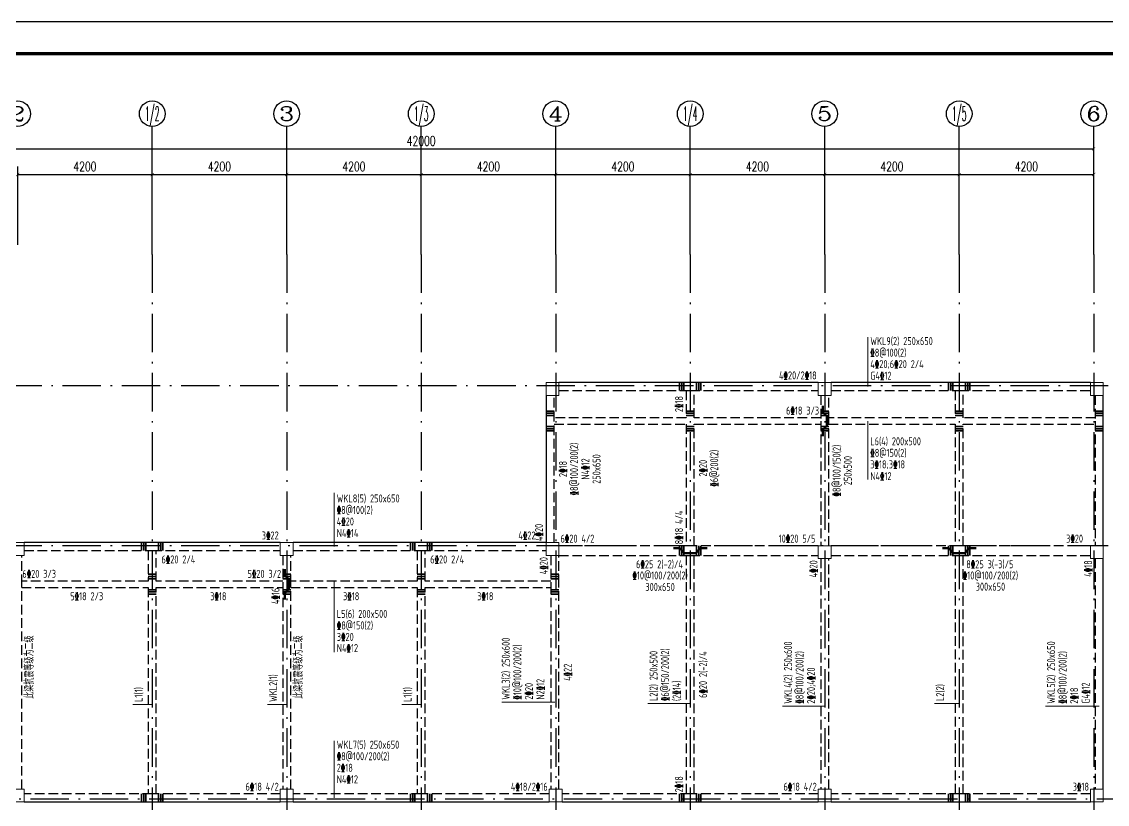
# Model space of a CAD drawing. Extents: x 169490 to 7584583, y -2399407 to 1374371.
# Drawn here: x 2868172 to 2902072, y 778748 to 803197 of the extents above; entities that cross this region are included whole.
import ezdxf
from ezdxf.enums import TextEntityAlignment as Align

# ---------------------------------------------------------------- set-up
doc = ezdxf.new("R2010")
doc.units = 0
doc.header["$LTSCALE"] = 100
doc.linetypes.add('D3轴线点划线', pattern=[18.5, 12, -3, 0.5, -3])
doc.linetypes.add('H3普通虚线', pattern=[4.2, 3, -1.2])
doc.layers.get('0').update_dxf_attribs({"linetype": 'CONTINUOUS'})
doc.layers.get('DEFPOINTS').update_dxf_attribs({"linetype": 'CONTINUOUS'})
for name, color, linetype in [('AXIS', 3, 'CONTINUOUS'), ('AXIS_TEXT', 4, 'CONTINUOUS'), ('C-AXIS(轴号)', 3, 'CONTINUOUS'), ('C-AXIS-T(字)', 7, 'CONTINUOUS'), ('C-DOTE', 8, 'D3轴线点划线'), ('dsptext_col', 2, 'CONTINUOUS'), ('S-BEAM-LINE1', 4, 'CONTINUOUS'), ('S-BEAM-LINE2', 4, 'H3普通虚线'), ('图框', 140, 'CONTINUOUS')]:
    doc.layers.add(name, color=color, linetype=linetype)
for name, color, linetype, lineweight in [('S-COLU-LINE1', 6, 'CONTINUOUS', 18), ('梁原位标注', 7, 'CONTINUOUS', 18), ('梁标注引线', 2, 'CONTINUOUS', 18), ('梁附加吊筋', 1, 'CONTINUOUS', 50), ('梁附加箍筋', 1, 'CONTINUOUS', 35)]:
    doc.layers.add(name, color=color, linetype=linetype, lineweight=lineweight)
doc.styles.add('_TCH_AXIS', font='COMPLEX', dxfattribs={"bigfont": 'GBCBIG'})
doc.styles.add('_TCH_DIM_T3', font='SIMPLEX.shx', dxfattribs={"width": 0.705882, "bigfont": 'GBCBIG.shx'})
doc.styles.add('BW_Rein', font='Tssdeng.shx', dxfattribs={"width": 0.7, "bigfont": 'hztxt.shx'})
doc.styles.add('COMPLEX', font='COMPLEX')
doc.dimstyles.new('_TCH_ARCH&&100', dxfattribs={"dimtxt": 297.5, "dimasz": 100, "dimexe": 250, "dimexo": 300, "dimgap": 100, "dimtad": 1, "dimdec": 0, "dimzin": 0, "dimdsep": 46, "dimtxsty": '_TCH_DIM_T3', "dimblk": 'ARCHTICK', "dimcen": 0.09, "dimclrt": 7, "dimazin": 2, "dimtfac": 1, "dimtdec": 0, "dimtix": 1, "dimtmove": 2, "dimatfit": 3, "dimfxl": 1, "dimtolj": 1, "dimtzin": 0, "dimarcsym": 0})

# ---------------------------------------------------------------- blocks, each defined once
blk = doc.blocks.new('_ARCHTICK')
at = {"const_width": 0.15}
blk.add_lwpolyline([(-0.5, -0.5), (0.5, 0.5)], dxfattribs=at)
blk = doc.blocks.new('*D2081')
at = {"layer": 'AXIS', "color": 0, "lineweight": -2, "transparency": 16777216}
for p, q in [((2859647, 796222), (2859647, 799472)), ((2901647, 796222), (2901647, 799472)), ((2859647, 799222), (2901647, 799222))]:
    blk.add_line(p, q, dxfattribs=at)
at = {"layer": 'DEFPOINTS', "color": 0, "transparency": 16777216}
for p in [(2901647, 799222), (2859647, 795922), (2901647, 795922)]:
    blk.add_point(p, dxfattribs=at)
at = {"layer": 'AXIS', "color": 0, "lineweight": -2, "transparency": 16777216, "xscale": 100, "yscale": 100, "zscale": 100, "rotation": 180}
blk.add_blockref('_ARCHTICK', (2859647, 799222), dxfattribs=at)
at = {"layer": 'AXIS', "color": 0, "lineweight": -2, "transparency": 16777216, "xscale": 100, "yscale": 100, "zscale": 100}
blk.add_blockref('_ARCHTICK', (2901647, 799222), dxfattribs=at)
at = {"layer": 'AXIS', "color": 7, "transparency": 16777216, "insert": (2880647, 799471), "char_height": 297.5, "attachment_point": 5, "style": '_TCH_DIM_T3'}
blk.add_mtext('\\A1;42000', dxfattribs=at)
blk = doc.blocks.new('*D2084')
at = {"layer": 'AXIS', "color": 0, "lineweight": -2, "transparency": 16777216}
for p, q in [((2868047, 796222), (2868047, 798672)), ((2868047, 798422), (2872247, 798422)), ((2872247, 796222), (2872247, 798672))]:
    blk.add_line(p, q, dxfattribs=at)
at = {"layer": 'DEFPOINTS', "color": 0, "transparency": 16777216}
for p in [(2872247, 798422), (2868047, 795922), (2872247, 795922)]:
    blk.add_point(p, dxfattribs=at)
at = {"layer": 'AXIS', "color": 0, "lineweight": -2, "transparency": 16777216, "xscale": 100, "yscale": 100, "zscale": 100, "rotation": 180}
blk.add_blockref('_ARCHTICK', (2868047, 798422), dxfattribs=at)
at = {"layer": 'AXIS', "color": 0, "lineweight": -2, "transparency": 16777216, "xscale": 100, "yscale": 100, "zscale": 100}
blk.add_blockref('_ARCHTICK', (2872247, 798422), dxfattribs=at)
at = {"layer": 'AXIS', "color": 7, "transparency": 16777216, "insert": (2870147, 798671), "char_height": 297.5, "attachment_point": 5, "style": '_TCH_DIM_T3'}
blk.add_mtext('\\A1;4200', dxfattribs=at)
blk = doc.blocks.new('*D2085')
at = {"layer": 'AXIS', "color": 0, "lineweight": -2, "transparency": 16777216}
for p, q in [((2872247, 796222), (2872247, 798672)), ((2872247, 798422), (2876447, 798422)), ((2876447, 796222), (2876447, 798672))]:
    blk.add_line(p, q, dxfattribs=at)
at = {"layer": 'DEFPOINTS', "color": 0, "transparency": 16777216}
for p in [(2876447, 798422), (2872247, 795922), (2876447, 795922)]:
    blk.add_point(p, dxfattribs=at)
at = {"layer": 'AXIS', "color": 0, "lineweight": -2, "transparency": 16777216, "xscale": 100, "yscale": 100, "zscale": 100, "rotation": 180}
blk.add_blockref('_ARCHTICK', (2872247, 798422), dxfattribs=at)
at = {"layer": 'AXIS', "color": 0, "lineweight": -2, "transparency": 16777216, "xscale": 100, "yscale": 100, "zscale": 100}
blk.add_blockref('_ARCHTICK', (2876447, 798422), dxfattribs=at)
at = {"layer": 'AXIS', "color": 7, "transparency": 16777216, "insert": (2874347, 798671), "char_height": 297.5, "attachment_point": 5, "style": '_TCH_DIM_T3'}
blk.add_mtext('\\A1;4200', dxfattribs=at)
blk = doc.blocks.new('*D2086')
at = {"layer": 'AXIS', "color": 0, "lineweight": -2, "transparency": 16777216}
for p, q in [((2876447, 796222), (2876447, 798672)), ((2876447, 798422), (2880647, 798422)), ((2880647, 796222), (2880647, 798672))]:
    blk.add_line(p, q, dxfattribs=at)
at = {"layer": 'DEFPOINTS', "color": 0, "transparency": 16777216}
for p in [(2880647, 798422), (2876447, 795922), (2880647, 795922)]:
    blk.add_point(p, dxfattribs=at)
at = {"layer": 'AXIS', "color": 0, "lineweight": -2, "transparency": 16777216, "xscale": 100, "yscale": 100, "zscale": 100, "rotation": 180}
blk.add_blockref('_ARCHTICK', (2876447, 798422), dxfattribs=at)
at = {"layer": 'AXIS', "color": 0, "lineweight": -2, "transparency": 16777216, "xscale": 100, "yscale": 100, "zscale": 100}
blk.add_blockref('_ARCHTICK', (2880647, 798422), dxfattribs=at)
at = {"layer": 'AXIS', "color": 7, "transparency": 16777216, "insert": (2878547, 798671), "char_height": 297.5, "attachment_point": 5, "style": '_TCH_DIM_T3'}
blk.add_mtext('\\A1;4200', dxfattribs=at)
blk = doc.blocks.new('*D2087')
at = {"layer": 'AXIS', "color": 0, "lineweight": -2, "transparency": 16777216}
for p, q in [((2880647, 796222), (2880647, 798672)), ((2880647, 798422), (2884847, 798422)), ((2884847, 796222), (2884847, 798672))]:
    blk.add_line(p, q, dxfattribs=at)
at = {"layer": 'DEFPOINTS', "color": 0, "transparency": 16777216}
for p in [(2884847, 798422), (2880647, 795922), (2884847, 795922)]:
    blk.add_point(p, dxfattribs=at)
at = {"layer": 'AXIS', "color": 0, "lineweight": -2, "transparency": 16777216, "xscale": 100, "yscale": 100, "zscale": 100, "rotation": 180}
blk.add_blockref('_ARCHTICK', (2880647, 798422), dxfattribs=at)
at = {"layer": 'AXIS', "color": 0, "lineweight": -2, "transparency": 16777216, "xscale": 100, "yscale": 100, "zscale": 100}
blk.add_blockref('_ARCHTICK', (2884847, 798422), dxfattribs=at)
at = {"layer": 'AXIS', "color": 7, "transparency": 16777216, "insert": (2882747, 798671), "char_height": 297.5, "attachment_point": 5, "style": '_TCH_DIM_T3'}
blk.add_mtext('\\A1;4200', dxfattribs=at)
blk = doc.blocks.new('*D2088')
at = {"layer": 'AXIS', "color": 0, "lineweight": -2, "transparency": 16777216}
for p, q in [((2884847, 796222), (2884847, 798672)), ((2884847, 798422), (2889047, 798422)), ((2889047, 796222), (2889047, 798672))]:
    blk.add_line(p, q, dxfattribs=at)
at = {"layer": 'DEFPOINTS', "color": 0, "transparency": 16777216}
for p in [(2889047, 798422), (2884847, 795922), (2889047, 795922)]:
    blk.add_point(p, dxfattribs=at)
at = {"layer": 'AXIS', "color": 0, "lineweight": -2, "transparency": 16777216, "xscale": 100, "yscale": 100, "zscale": 100, "rotation": 180}
blk.add_blockref('_ARCHTICK', (2884847, 798422), dxfattribs=at)
at = {"layer": 'AXIS', "color": 0, "lineweight": -2, "transparency": 16777216, "xscale": 100, "yscale": 100, "zscale": 100}
blk.add_blockref('_ARCHTICK', (2889047, 798422), dxfattribs=at)
at = {"layer": 'AXIS', "color": 7, "transparency": 16777216, "insert": (2886947, 798671), "char_height": 297.5, "attachment_point": 5, "style": '_TCH_DIM_T3'}
blk.add_mtext('\\A1;4200', dxfattribs=at)
blk = doc.blocks.new('*D2089')
at = {"layer": 'AXIS', "color": 0, "lineweight": -2, "transparency": 16777216}
for p, q in [((2889047, 796222), (2889047, 798672)), ((2889047, 798422), (2893247, 798422)), ((2893247, 796222), (2893247, 798672))]:
    blk.add_line(p, q, dxfattribs=at)
at = {"layer": 'DEFPOINTS', "color": 0, "transparency": 16777216}
for p in [(2893247, 798422), (2889047, 795922), (2893247, 795922)]:
    blk.add_point(p, dxfattribs=at)
at = {"layer": 'AXIS', "color": 0, "lineweight": -2, "transparency": 16777216, "xscale": 100, "yscale": 100, "zscale": 100, "rotation": 180}
blk.add_blockref('_ARCHTICK', (2889047, 798422), dxfattribs=at)
at = {"layer": 'AXIS', "color": 0, "lineweight": -2, "transparency": 16777216, "xscale": 100, "yscale": 100, "zscale": 100}
blk.add_blockref('_ARCHTICK', (2893247, 798422), dxfattribs=at)
at = {"layer": 'AXIS', "color": 7, "transparency": 16777216, "insert": (2891147, 798671), "char_height": 297.5, "attachment_point": 5, "style": '_TCH_DIM_T3'}
blk.add_mtext('\\A1;4200', dxfattribs=at)
blk = doc.blocks.new('*D2090')
at = {"layer": 'AXIS', "color": 0, "lineweight": -2, "transparency": 16777216}
for p, q in [((2893247, 796222), (2893247, 798672)), ((2893247, 798422), (2897447, 798422)), ((2897447, 796222), (2897447, 798672))]:
    blk.add_line(p, q, dxfattribs=at)
at = {"layer": 'DEFPOINTS', "color": 0, "transparency": 16777216}
for p in [(2897447, 798422), (2893247, 795922), (2897447, 795922)]:
    blk.add_point(p, dxfattribs=at)
at = {"layer": 'AXIS', "color": 0, "lineweight": -2, "transparency": 16777216, "xscale": 100, "yscale": 100, "zscale": 100, "rotation": 180}
blk.add_blockref('_ARCHTICK', (2893247, 798422), dxfattribs=at)
at = {"layer": 'AXIS', "color": 0, "lineweight": -2, "transparency": 16777216, "xscale": 100, "yscale": 100, "zscale": 100}
blk.add_blockref('_ARCHTICK', (2897447, 798422), dxfattribs=at)
at = {"layer": 'AXIS', "color": 7, "transparency": 16777216, "insert": (2895347, 798671), "char_height": 297.5, "attachment_point": 5, "style": '_TCH_DIM_T3'}
blk.add_mtext('\\A1;4200', dxfattribs=at)
blk = doc.blocks.new('*D2091')
at = {"layer": 'AXIS', "color": 0, "lineweight": -2, "transparency": 16777216}
for p, q in [((2897447, 796222), (2897447, 798672)), ((2897447, 798422), (2901647, 798422)), ((2901647, 796222), (2901647, 798672))]:
    blk.add_line(p, q, dxfattribs=at)
at = {"layer": 'DEFPOINTS', "color": 0, "transparency": 16777216}
for p in [(2901647, 798422), (2897447, 795922), (2901647, 795922)]:
    blk.add_point(p, dxfattribs=at)
at = {"layer": 'AXIS', "color": 0, "lineweight": -2, "transparency": 16777216, "xscale": 100, "yscale": 100, "zscale": 100, "rotation": 180}
blk.add_blockref('_ARCHTICK', (2897447, 798422), dxfattribs=at)
at = {"layer": 'AXIS', "color": 0, "lineweight": -2, "transparency": 16777216, "xscale": 100, "yscale": 100, "zscale": 100}
blk.add_blockref('_ARCHTICK', (2901647, 798422), dxfattribs=at)
at = {"layer": 'AXIS', "color": 7, "transparency": 16777216, "insert": (2899547, 798671), "char_height": 297.5, "attachment_point": 5, "style": '_TCH_DIM_T3'}
blk.add_mtext('\\A1;4200', dxfattribs=at)
blk = doc.blocks.new('_AXISO')
blk.add_circle((0, 0), 0.5)
at = {"layer": 'AXIS_TEXT', "style": 'COMPLEX', "width": 1.041667}
blk.add_attdef('A', text='', height=0.56, dxfattribs=at).set_placement((-0.25, -0.28), (0.25, -0.28), align=Align.FIT)

msp = doc.modelspace()

# ---------------------------------------------------------------- linework, layer by layer
at = {"layer": 'C-AXIS(轴号)'}
for p, q in [((2872247.5, 795922.3), (2872247.5, 799922.3)), ((2876447.5, 795922.3), (2876447.5, 799922.3)), ((2880647.5, 795922.3), (2880647.5, 799922.3)), ((2884847.5, 795922.3), (2884847.5, 799922.3)), ((2889047.5, 795922.3), (2889047.5, 799922.3)), ((2893247.5, 795922.3), (2893247.5, 799922.3)), ((2897447.5, 795922.3), (2897447.5, 799922.3)), ((2901647.5, 795922.3), (2901647.5, 799922.3))]:
    msp.add_line(p, q, dxfattribs=at)
at = {"layer": 'C-DOTE'}
for p, q in [((2872247.5, 795922.3), (2872247.5, 776622.3)), ((2876447.5, 795922.3), (2876447.5, 776622.3)), ((2880647.5, 795922.3), (2880647.5, 776622.3)), ((2884847.5, 795922.3), (2884847.5, 776622.3)), ((2889047.5, 795922.3), (2889047.5, 776622.3)), ((2893247.5, 795922.3), (2893247.5, 776622.3)), ((2897447.5, 795922.3), (2897447.5, 776622.3)), ((2901647.5, 795922.3), (2901647.5, 776622.3)), ((2903947.5, 791822.3), (2857347.5, 791822.3)), ((2903947.5, 786822.3), (2857347.5, 786822.3)), ((2857347.5, 778922.3), (2903947.5, 778922.3))]:
    msp.add_line(p, q, dxfattribs=at)
at = {"layer": 'dsptext_col', "ltscale": 10}
msp.add_lwpolyline([(2848994.3, 802196.9), (2912794.3, 802196.9), (2912794.3, 762196.9), (2848994.3, 762196.9)], close=True, dxfattribs=at)
at = {"layer": 'S-BEAM-LINE1'}
for p, q in [((2889047.5, 791922.3), (2884947.5, 791922.3)), ((2893047.5, 791922.3), (2889047.5, 791922.3)), ((2897447.5, 791922.3), (2893447.5, 791922.3)), ((2901547.5, 791922.3), (2897447.5, 791922.3)), ((2884547.5, 791522.3), (2884547.5, 790722.3)), ((2901947.5, 790722.3), (2901947.5, 791522.3)), ((2884547.5, 790722.3), (2884547.5, 786922.3)), ((2901947.5, 786822.3), (2901947.5, 790722.3)), ((2872247.5, 786922.3), (2868247.5, 786922.3)), ((2876247.5, 786922.3), (2872247.5, 786922.3)), ((2880647.5, 786922.3), (2876647.5, 786922.3)), ((2884547.5, 786922.3), (2880647.5, 786922.3)), ((2901947.5, 779222.3), (2901947.5, 786422.3)), ((2868247.5, 778822.3), (2872247.5, 778822.3)), ((2872247.5, 778822.3), (2876247.5, 778822.3)), ((2876647.5, 778822.3), (2880647.5, 778822.3)), ((2880647.5, 778822.3), (2884647.5, 778822.3)), ((2885047.5, 778822.3), (2889047.5, 778822.3)), ((2889047.5, 778822.3), (2893047.5, 778822.3)), ((2893447.5, 778822.3), (2897447.5, 778822.3)), ((2897447.5, 778822.3), (2901547.5, 778822.3))]:
    msp.add_line(p, q, dxfattribs=at)
at = {"layer": 'S-BEAM-LINE2'}
for p, q in [((2884947.5, 791672.3), (2889047.4, 791672.3)), ((2888922.5, 791672.3), (2888922.5, 790822.3)), ((2889047.5, 791672.3), (2893047.5, 791672.3)), ((2889172.5, 790822.3), (2889172.5, 791672.3)), ((2893447.5, 791672.3), (2897447.4, 791672.3)), ((2897322.5, 791672.3), (2897322.5, 790822.3)), ((2897447.5, 791672.3), (2901547.5, 791672.3)), ((2897572.5, 790822.3), (2897572.5, 791672.3)), ((2884797.5, 790722.4), (2884797.5, 791522.3)), ((2893122.5, 791522.3), (2893122.5, 790722.4)), ((2893372.5, 790722.4), (2893372.5, 791522.3)), ((2901697.5, 791522.3), (2901697.5, 790722.4)), ((2888922.5, 790822.3), (2884797.5, 790822.3)), ((2884797.5, 786922.3), (2884797.5, 790722.3)), ((2884797.5, 790622.3), (2888922.5, 790622.3)), ((2888922.5, 790622.3), (2888922.5, 786822.3)), ((2893122.5, 790822.3), (2889172.5, 790822.3)), ((2889172.5, 786822.3), (2889172.5, 790622.3)), ((2889172.5, 790622.3), (2893122.5, 790622.3)), ((2893122.5, 790722.3), (2893122.5, 786822.3)), ((2897322.5, 790822.3), (2893372.5, 790822.3)), ((2893372.5, 786822.3), (2893372.5, 790722.3)), ((2893372.5, 790622.3), (2897322.5, 790622.3)), ((2897322.5, 790622.3), (2897322.5, 786822.3)), ((2901697.5, 790822.3), (2897572.5, 790822.3)), ((2897572.5, 786822.3), (2897572.5, 790622.3)), ((2897572.5, 790622.3), (2901697.5, 790622.3)), ((2901697.5, 790722.3), (2901697.5, 786822.3)), ((2889047.4, 786822.3), (2884947.5, 786822.3)), ((2893047.5, 786822.3), (2889047.5, 786822.3)), ((2897447.4, 786822.3), (2893447.5, 786822.3)), ((2901547.5, 786822.3), (2897447.5, 786822.3)), ((2868172.5, 785622.4), (2868172.5, 786522.3)), ((2868247.5, 786672.3), (2872247.4, 786672.3)), ((2872122.5, 786672.3), (2872122.5, 785722.3)), ((2872247.5, 786672.3), (2876247.5, 786672.3)), ((2872372.5, 785722.3), (2872372.5, 786672.3)), ((2876322.5, 786522.3), (2876322.5, 785622.4)), ((2876572.5, 785622.4), (2876572.5, 786522.3)), ((2876647.5, 786672.3), (2880647.4, 786672.3)), ((2880522.5, 786672.3), (2880522.5, 785722.3)), ((2880647.5, 786672.3), (2884547.5, 786672.3)), ((2880772.5, 785722.3), (2880772.5, 786672.3)), ((2884697.5, 786522.3), (2884697.5, 785622.4)), ((2884947.5, 786522.3), (2889047.4, 786522.3)), ((2884947.5, 785622.3), (2884947.5, 786522.3)), ((2888922.5, 786522.3), (2888922.5, 779072.3)), ((2889047.5, 786522.3), (2893047.5, 786522.3)), ((2889172.5, 779072.3), (2889172.5, 786522.3)), ((2893447.5, 786522.3), (2897447.4, 786522.3)), ((2897322.5, 786522.3), (2897322.5, 779072.3)), ((2897447.5, 786522.3), (2901547.5, 786522.3)), ((2897572.5, 779072.3), (2897572.5, 786522.3)), ((2893122.5, 786422.3), (2893122.5, 779222.3)), ((2893372.5, 779222.3), (2893372.5, 786422.3)), ((2901697.5, 786422.3), (2901697.5, 779222.3)), ((2872122.5, 785722.3), (2868172.5, 785722.3)), ((2868172.5, 779222.3), (2868172.5, 785622.3)), ((2868172.5, 785522.3), (2872122.5, 785522.3)), ((2872122.5, 785522.3), (2872122.5, 779072.3)), ((2876322.5, 785722.3), (2872372.5, 785722.3)), ((2872372.5, 779072.3), (2872372.5, 785522.3)), ((2872372.5, 785522.3), (2876322.5, 785522.3)), ((2876322.5, 785622.3), (2876322.5, 779222.3)), ((2880522.5, 785722.3), (2876572.5, 785722.3)), ((2876572.5, 779222.3), (2876572.5, 785622.3)), ((2876572.5, 785522.3), (2880522.5, 785522.3)), ((2880522.5, 785522.3), (2880522.5, 779072.3)), ((2884697.5, 785722.3), (2880772.5, 785722.3)), ((2880772.5, 779072.3), (2880772.5, 785522.3)), ((2880772.5, 785522.3), (2884697.5, 785522.3)), ((2884697.5, 785622.3), (2884697.5, 779222.3)), ((2884947.5, 779222.3), (2884947.5, 785622.3)), ((2872247.4, 779072.3), (2868247.5, 779072.3)), ((2876247.5, 779072.3), (2872247.5, 779072.3)), ((2880647.4, 779072.3), (2876647.5, 779072.3)), ((2884647.5, 779072.3), (2880647.5, 779072.3)), ((2889047.4, 779072.3), (2885047.5, 779072.3)), ((2893047.5, 779072.3), (2889047.5, 779072.3)), ((2897447.4, 779072.3), (2893447.5, 779072.3)), ((2901547.5, 779072.3), (2897447.5, 779072.3))]:
    msp.add_line(p, q, dxfattribs=at)
at = {"layer": 'S-COLU-LINE1'}
for points in [[(2884547.5, 791922.3), (2884947.5, 791922.3), (2884947.5, 791522.3), (2884547.5, 791522.3)], [(2893047.5, 791922.3), (2893447.5, 791922.3), (2893447.5, 791522.3), (2893047.5, 791522.3)], [(2901547.5, 791922.3), (2901947.5, 791922.3), (2901947.5, 791522.3), (2901547.5, 791522.3)], [(2867847.5, 786922.3), (2868247.5, 786922.3), (2868247.5, 786522.3), (2867847.5, 786522.3)], [(2876247.5, 786922.3), (2876647.5, 786922.3), (2876647.5, 786522.3), (2876247.5, 786522.3)], [(2884547.5, 786922.3), (2884947.5, 786922.3), (2884947.5, 786522.3), (2884547.5, 786522.3)], [(2893047.5, 786822.3), (2893447.5, 786822.3), (2893447.5, 786422.3), (2893047.5, 786422.3)], [(2901547.5, 786822.3), (2901947.5, 786822.3), (2901947.5, 786422.3), (2901547.5, 786422.3)], [(2867847.5, 779222.3), (2868247.5, 779222.3), (2868247.5, 778822.3), (2867847.5, 778822.3)], [(2876247.5, 779222.3), (2876647.5, 779222.3), (2876647.5, 778822.3), (2876247.5, 778822.3)], [(2884647.5, 779222.3), (2885047.5, 779222.3), (2885047.5, 778822.3), (2884647.5, 778822.3)], [(2893047.5, 779222.3), (2893447.5, 779222.3), (2893447.5, 778822.3), (2893047.5, 778822.3)], [(2901547.5, 779222.3), (2901947.5, 779222.3), (2901947.5, 778822.3), (2901547.5, 778822.3)]]:
    msp.add_lwpolyline(points, close=True, dxfattribs=at)
at = {"layer": '图框'}
msp.add_lwpolyline([(2846494.3, 761196.9), (2920794.3, 761196.9), (2920794.3, 803196.9), (2846494.3, 803196.9)], close=True, dxfattribs=at)
at = {"layer": '图框', "const_width": 100}
msp.add_lwpolyline([(2848994.3, 762196.9), (2919794.3, 762196.9), (2919794.3, 802196.9), (2848994.3, 802196.9)], close=True, dxfattribs=at)
at = {"layer": '梁标注引线'}
for p, q in [((2894591.9, 791797.3), (2894591.9, 793343.1)), ((2894591.2, 790722.3), (2894591.2, 788898.5)), ((2877929.5, 786797.3), (2877929.5, 788477.3)), ((2877932.4, 785722.3), (2877932.4, 783502.9)), ((2872247.5, 781866.6), (2871647.5, 781866.6)), ((2876447.5, 781866.6), (2875847.5, 781866.6)), ((2880647.5, 781866.6), (2880047.5, 781866.6)), ((2884822.5, 781936.3), (2883163.4, 781936.3)), ((2889047.5, 781892.5), (2887727.5, 781892.5)), ((2893247.5, 781809.8), (2891927.5, 781809.8)), ((2897447.5, 781892.5), (2896677.3, 781892.5)), ((2901822.5, 781809.8), (2900142.5, 781809.8)), ((2877929.5, 778947.3), (2877929.5, 780734.3))]:
    msp.add_line(p, q, dxfattribs=at)
at = {"layer": '梁附加吊筋', "lineweight": 50}
for points in [[(2893185, 790247.3), (2893185, 790447.3), (2893310, 790572.3), (2893310, 790872.3), (2893185, 790997.3), (2893185, 791197.3)], [(2888522.5, 786747.3), (2888722.5, 786747.3), (2888872.5, 786597.3), (2889222.5, 786597.3), (2889372.5, 786747.3), (2889572.5, 786747.3)], [(2896922.5, 786747.3), (2897122.5, 786747.3), (2897272.5, 786597.3), (2897622.5, 786597.3), (2897772.5, 786747.3), (2897972.5, 786747.3)], [(2876385, 785147.3), (2876385, 785347.3), (2876510, 785472.3), (2876510, 785772.3), (2876385, 785897.3), (2876385, 786097.3)]]:
    msp.add_lwpolyline(points, dxfattribs=at)
at = {"layer": '梁附加箍筋', "lineweight": 35}
for p, q in [((2888712.5, 791672.3), (2888712.5, 791922.3)), ((2888782.5, 791672.3), (2888782.5, 791922.3)), ((2888852.5, 791672.3), (2888852.5, 791922.3)), ((2889242.5, 791672.3), (2889242.5, 791922.3)), ((2889312.5, 791672.3), (2889312.5, 791922.3)), ((2889382.5, 791672.3), (2889382.5, 791922.3)), ((2897112.5, 791672.3), (2897112.5, 791922.3)), ((2897182.5, 791672.3), (2897182.5, 791922.3)), ((2897252.5, 791672.3), (2897252.5, 791922.3)), ((2897642.5, 791672.3), (2897642.5, 791922.3)), ((2897712.5, 791672.3), (2897712.5, 791922.3)), ((2897782.5, 791672.3), (2897782.5, 791922.3)), ((2884797.5, 791032.3), (2884547.5, 791032.3)), ((2884797.5, 790962.3), (2884547.5, 790962.3)), ((2884797.5, 790892.3), (2884547.5, 790892.3)), ((2889172.5, 791032.3), (2888922.5, 791032.3)), ((2889172.5, 790962.3), (2888922.5, 790962.3)), ((2889172.5, 790892.3), (2888922.5, 790892.3)), ((2893372.5, 791032.3), (2893122.5, 791032.3)), ((2893372.5, 790962.3), (2893122.5, 790962.3)), ((2893372.5, 790892.3), (2893122.5, 790892.3)), ((2897572.5, 791032.3), (2897322.5, 791032.3)), ((2897572.5, 790962.3), (2897322.5, 790962.3)), ((2897572.5, 790892.3), (2897322.5, 790892.3)), ((2901947.5, 791032.3), (2901697.5, 791032.3)), ((2901947.5, 790962.3), (2901697.5, 790962.3)), ((2901947.5, 790892.3), (2901697.5, 790892.3)), ((2884797.5, 790552.3), (2884547.5, 790552.3)), ((2889172.5, 790552.3), (2888922.5, 790552.3)), ((2893372.5, 790552.3), (2893122.5, 790552.3)), ((2897572.5, 790552.3), (2897322.5, 790552.3)), ((2901947.5, 790552.3), (2901697.5, 790552.3)), ((2884797.5, 790482.3), (2884547.5, 790482.3)), ((2884797.5, 790412.3), (2884547.5, 790412.3)), ((2889172.5, 790482.3), (2888922.5, 790482.3)), ((2889172.5, 790412.3), (2888922.5, 790412.3)), ((2893372.5, 790482.3), (2893122.5, 790482.3)), ((2893372.5, 790412.3), (2893122.5, 790412.3)), ((2897572.5, 790482.3), (2897322.5, 790482.3)), ((2897572.5, 790412.3), (2897322.5, 790412.3)), ((2901947.5, 790482.3), (2901697.5, 790482.3)), ((2901947.5, 790412.3), (2901697.5, 790412.3)), ((2871912.5, 786672.3), (2871912.5, 786922.3)), ((2871982.5, 786672.3), (2871982.5, 786922.3)), ((2872052.5, 786672.3), (2872052.5, 786922.3)), ((2872442.5, 786672.3), (2872442.5, 786922.3)), ((2872512.5, 786672.3), (2872512.5, 786922.3)), ((2872582.5, 786672.3), (2872582.5, 786922.3)), ((2880312.5, 786672.3), (2880312.5, 786922.3)), ((2880382.5, 786672.3), (2880382.5, 786922.3)), ((2880452.5, 786672.3), (2880452.5, 786922.3)), ((2880842.5, 786672.3), (2880842.5, 786922.3)), ((2880912.5, 786672.3), (2880912.5, 786922.3)), ((2880982.5, 786672.3), (2880982.5, 786922.3)), ((2888712.5, 786522.3), (2888712.5, 786822.3)), ((2888782.5, 786522.3), (2888782.5, 786822.3)), ((2888852.5, 786522.3), (2888852.5, 786822.3)), ((2889242.5, 786522.3), (2889242.5, 786822.3)), ((2889312.5, 786522.3), (2889312.5, 786822.3)), ((2889382.5, 786522.3), (2889382.5, 786822.3)), ((2897112.5, 786522.3), (2897112.5, 786822.3)), ((2897182.5, 786522.3), (2897182.5, 786822.3)), ((2897252.5, 786522.3), (2897252.5, 786822.3)), ((2897642.5, 786522.3), (2897642.5, 786822.3)), ((2897712.5, 786522.3), (2897712.5, 786822.3)), ((2897782.5, 786522.3), (2897782.5, 786822.3)), ((2872372.5, 785932.3), (2872122.5, 785932.3)), ((2872372.5, 785862.3), (2872122.5, 785862.3)), ((2876572.5, 785932.3), (2876322.5, 785932.3)), ((2876572.5, 785862.3), (2876322.5, 785862.3)), ((2880772.5, 785932.3), (2880522.5, 785932.3)), ((2880772.5, 785862.3), (2880522.5, 785862.3)), ((2884947.5, 785932.3), (2884697.5, 785932.3)), ((2884947.5, 785862.3), (2884697.5, 785862.3)), ((2872372.5, 785792.3), (2872122.5, 785792.3)), ((2876572.5, 785792.3), (2876322.5, 785792.3)), ((2880772.5, 785792.3), (2880522.5, 785792.3)), ((2884947.5, 785792.3), (2884697.5, 785792.3)), ((2872372.5, 785452.3), (2872122.5, 785452.3)), ((2872372.5, 785382.3), (2872122.5, 785382.3)), ((2872372.5, 785312.3), (2872122.5, 785312.3)), ((2876572.5, 785452.3), (2876322.5, 785452.3)), ((2876572.5, 785382.3), (2876322.5, 785382.3)), ((2876572.5, 785312.3), (2876322.5, 785312.3)), ((2880772.5, 785452.3), (2880522.5, 785452.3)), ((2880772.5, 785382.3), (2880522.5, 785382.3)), ((2880772.5, 785312.3), (2880522.5, 785312.3)), ((2884947.5, 785452.3), (2884697.5, 785452.3)), ((2884947.5, 785382.3), (2884697.5, 785382.3)), ((2884947.5, 785312.3), (2884697.5, 785312.3)), ((2871912.5, 778822.3), (2871912.5, 779072.3)), ((2871982.5, 778822.3), (2871982.5, 779072.3)), ((2872052.5, 778822.3), (2872052.5, 779072.3)), ((2872442.5, 778822.3), (2872442.5, 779072.3)), ((2872512.5, 778822.3), (2872512.5, 779072.3)), ((2872582.5, 778822.3), (2872582.5, 779072.3)), ((2880312.5, 778822.3), (2880312.5, 779072.3)), ((2880382.5, 778822.3), (2880382.5, 779072.3)), ((2880452.5, 778822.3), (2880452.5, 779072.3)), ((2880842.5, 778822.3), (2880842.5, 779072.3)), ((2880912.5, 778822.3), (2880912.5, 779072.3)), ((2880982.5, 778822.3), (2880982.5, 779072.3)), ((2888712.5, 778822.3), (2888712.5, 779072.3)), ((2888782.5, 778822.3), (2888782.5, 779072.3)), ((2888852.5, 778822.3), (2888852.5, 779072.3)), ((2889242.5, 778822.3), (2889242.5, 779072.3)), ((2889312.5, 778822.3), (2889312.5, 779072.3)), ((2889382.5, 778822.3), (2889382.5, 779072.3)), ((2897112.5, 778822.3), (2897112.5, 779072.3)), ((2897182.5, 778822.3), (2897182.5, 779072.3)), ((2897252.5, 778822.3), (2897252.5, 779072.3)), ((2897642.5, 778822.3), (2897642.5, 779072.3)), ((2897712.5, 778822.3), (2897712.5, 779072.3)), ((2897782.5, 778822.3), (2897782.5, 779072.3))]:
    msp.add_line(p, q, dxfattribs=at)

# ---------------------------------------------------------------- block references
at = {"layer": 'C-AXIS(轴号)'}
ref = msp.add_blockref('_AXISO', (2868047.5, 800322.3), dxfattribs=dict(at, xscale=800, yscale=800, zscale=800))
ref.add_attrib('A', '2', dxfattribs={"layer": 'C-AXIS-T(字)', "height": 452.5, "style": '_TCH_AXIS', "width": 1.5}).set_placement((2867821.2, 800096.1), (2868273.7, 800096.1), align=Align.FIT)
ref = msp.add_blockref('_AXISO', (2872247.5, 800322.3), dxfattribs=dict(at, xscale=800, yscale=800, zscale=800))
ref.add_attrib('A', '1/2', dxfattribs={"layer": 'C-AXIS-T(字)', "height": 452.55, "style": '_TCH_AXIS', "width": 0.411765}).set_placement((2872021.2, 800096.1), (2872473.7, 800096.1), align=Align.FIT)
ref = msp.add_blockref('_AXISO', (2876447.5, 800322.3), dxfattribs=dict(at, xscale=800, yscale=800, zscale=800))
ref.add_attrib('A', '3', dxfattribs={"layer": 'C-AXIS-T(字)', "height": 452.5, "style": '_TCH_AXIS', "width": 1.5}).set_placement((2876221.2, 800096.1), (2876673.7, 800096.1), align=Align.FIT)
ref = msp.add_blockref('_AXISO', (2880647.5, 800322.3), dxfattribs=dict(at, xscale=800, yscale=800, zscale=800))
ref.add_attrib('A', '1/3', dxfattribs={"layer": 'C-AXIS-T(字)', "height": 452.55, "style": '_TCH_AXIS', "width": 0.411765}).set_placement((2880421.2, 800096.1), (2880873.7, 800096.1), align=Align.FIT)
ref = msp.add_blockref('_AXISO', (2884847.5, 800322.3), dxfattribs=dict(at, xscale=800, yscale=800, zscale=800))
ref.add_attrib('A', '4', dxfattribs={"layer": 'C-AXIS-T(字)', "height": 452.5, "style": '_TCH_AXIS', "width": 1.3125}).set_placement((2884621.2, 800096.1), (2885073.7, 800096.1), align=Align.FIT)
ref = msp.add_blockref('_AXISO', (2889047.5, 800322.3), dxfattribs=dict(at, xscale=800, yscale=800, zscale=800))
ref.add_attrib('A', '1/4', dxfattribs={"layer": 'C-AXIS-T(字)', "height": 452.55, "style": '_TCH_AXIS', "width": 0.396226}).set_placement((2888821.2, 800096.1), (2889273.7, 800096.1), align=Align.FIT)
ref = msp.add_blockref('_AXISO', (2893247.5, 800322.3), dxfattribs=dict(at, xscale=800, yscale=800, zscale=800))
ref.add_attrib('A', '5', dxfattribs={"layer": 'C-AXIS-T(字)', "height": 452.5, "style": '_TCH_AXIS', "width": 1.5}).set_placement((2893021.2, 800096.1), (2893473.7, 800096.1), align=Align.FIT)
ref = msp.add_blockref('_AXISO', (2897447.5, 800322.3), dxfattribs=dict(at, xscale=800, yscale=800, zscale=800))
ref.add_attrib('A', '1/5', dxfattribs={"layer": 'C-AXIS-T(字)', "height": 452.55, "style": '_TCH_AXIS', "width": 0.411765}).set_placement((2897221.2, 800096.1), (2897673.7, 800096.1), align=Align.FIT)
ref = msp.add_blockref('_AXISO', (2901647.5, 800322.3), dxfattribs=dict(at, xscale=800, yscale=800, zscale=800))
ref.add_attrib('A', '6', dxfattribs={"layer": 'C-AXIS-T(字)', "height": 452.5, "style": '_TCH_AXIS', "width": 1.5}).set_placement((2901421.2, 800096.1), (2901873.7, 800096.1), align=Align.FIT)

# ---------------------------------------------------------------- texts
at = {"layer": '梁原位标注', "style": 'BW_Rein', "width": 0.65}
for s, p in [('4%%13220/2%%13218', (2892997.5, 792022.3)), ('6%%13218 3/3', (2893072.5, 790922.3)), ('3%%13222', (2876197.5, 787022.3)), ('4%%13222', (2884219.3, 787022.3)), ('10%%13220 5/5', (2892957.8, 786922.3)), ('3%%13220', (2901314.8, 786922.3)), ('5%%13220 3/2', (2876272.5, 785822.3)), ('6%%13218 4/2', (2876197.5, 779172.3)), ('4%%13218/2%%13216', (2884597.5, 779172.3)), ('6%%13218 4/2', (2892997.5, 779172.3)), ('3%%13218', (2901499.8, 779172.3))]:
    msp.add_text(s, height=250, dxfattribs=at).set_placement(p, align=Align.RIGHT)
for s, p in [('2%%13218', (2888822.5, 790999.1)), ('4%%13220', (2884447.5, 786972.3)), ('2%%13218', (2888822.5, 779122.3))]:
    msp.add_text(s, height=250, rotation=90, dxfattribs=at).set_placement(p)
for s, p in [('%%1328@100/200(2)', (2885547.5, 789222.3)), ('250x650', (2886247.5, 789222.3)), ('%%1326@200(2)', (2889922.5, 789247.3)), ('%%1328@100/150(2)', (2893745, 789172.3)), ('250x500', (2894095, 789172.3)), ('2%%13218', (2885197.5, 789222.3)), ('N4%%13212', (2885897.5, 789222.3)), ('2%%13220', (2889572.5, 789247.3)), ('4%%13222', (2885347.5, 782872.3)), ('6%%13220 2(-2)/4', (2889572.5, 782797.3))]:
    msp.add_text(s, height=250, rotation=90, dxfattribs=at).set_placement(p, align=Align.CENTER)
for s, p in [('8%%13218 4/4', (2888822.5, 787923.7)), ('4%%13220', (2884597.5, 786472.3)), ('4%%13220', (2893022.5, 786372.3)), ('4%%13218', (2901597.5, 786372.3)), ('4%%13216', (2876222.5, 785512.3))]:
    msp.add_text(s, height=250, rotation=90, dxfattribs=at).set_placement(p, align=Align.RIGHT)
for s, p in [('6%%13220 4/2', (2884997.5, 786922.3)), ('6%%13220 2/4', (2872535.8, 786272.3)), ('6%%13220 2/4', (2880928.7, 786272.3)), ('6%%13220 3/3', (2868191.8, 785822.3)), ('5%%13218 2/3', (2869688.6, 785122.3)), ('3%%13218', (2874059.3, 785122.3)), ('3%%13218', (2878206.9, 785122.3)), ('3%%13218', (2882394.6, 785122.3))]:
    msp.add_text(s, height=250, dxfattribs=at).set_placement(p)
for s, p in [('6%%13225 2(-2)/4', (2888088.3, 786122.3)), ('8%%13225 3(-3)/5', (2898404, 786122.3)), ('%%13210@100/200(2)', (2888108.1, 785772.3)), ('%%13210@100/200(2)', (2898423.8, 785772.3)), ('300x650', (2888108.1, 785412.7)), ('300x650', (2898423.8, 785422.3))]:
    msp.add_text(s, height=250, dxfattribs=at).set_placement(p, align=Align.CENTER)
at = {"layer": '梁标注引线', "color": 3, "style": 'BW_Rein', "width": 0.65}
for s, p in [('WKL9(2) 250x650', (2894671.9, 793093.1)), ('L6(4) 200x500', (2894671.2, 789963.2)), ('WKL8(5) 250x650', (2878009.5, 788177.3)), ('L5(6) 200x500', (2878012.4, 784571.8)), ('WKL7(5) 250x650', (2878009.5, 780484.3))]:
    msp.add_text(s, height=250, dxfattribs=at).set_placement(p)
at = {"layer": '梁标注引线', "style": 'BW_Rein', "width": 0.65}
for s, p in [('%%1328@100(2)', (2894671.9, 792733.1)), ('4%%13220;6%%13220 2/4', (2894671.9, 792373.1)), ('G4%%13212', (2894671.9, 792013.1)), ('%%1328@150(2)', (2894671.2, 789603.2)), ('3%%13218;3%%13218', (2894671.2, 789243.2)), ('N4%%13212', (2894671.2, 788874.4)), ('%%1328@100(2)', (2878009.5, 787817.3)), ('4%%13220', (2878009.5, 787457.3)), ('N4%%13214', (2878009.5, 787097.3)), ('%%1328@150(2)', (2878012.4, 784211.8)), ('3%%13220', (2878012.4, 783851.8)), ('N4%%13212', (2878012.4, 783502.9)), ('%%1328@100/200(2)', (2878009.5, 780124.3)), ('2%%13218', (2878009.5, 779764.3)), ('N4%%13212', (2878009.5, 779404.3))]:
    msp.add_text(s, height=250, dxfattribs=at).set_placement(p)
at = {"layer": '梁标注引线', "color": 1, "style": 'BW_Rein', "width": 0.65}
for p in [(2868544.9, 782047.5), (2876944.9, 782047.5)]:
    msp.add_text('此梁抗震等级为二级', height=250, rotation=90, dxfattribs=at).set_placement(p)
at = {"layer": '梁标注引线', "color": 3, "style": 'BW_Rein', "width": 0.65}
for s, p in [('WKL3(2) 250x600', (2883413.4, 782016.3)), ('WKL4(2) 250x600', (2892227.5, 781889.8)), ('WKL5(2) 250x650', (2900442.5, 781889.8)), ('L2(2) 250x500', (2888027.5, 781972.5)), ('WKL2(1)', (2876147.5, 781946.6)), ('L1(1)', (2871947.5, 781946.6)), ('L1(1)', (2880347.5, 781946.6)), ('L2(2)', (2896977.3, 781972.5))]:
    msp.add_text(s, height=250, rotation=90, dxfattribs=at).set_placement(p)
at = {"layer": '梁标注引线', "style": 'BW_Rein', "width": 0.65}
for s, p in [('%%13210@100/200(2)', (2883773.4, 782016.3)), ('%%1326@150/200(2)', (2888387.5, 781972.5)), ('%%1328@100/200(2)', (2892587.5, 781889.8)), ('%%1328@100/200(2)', (2900802.5, 781889.8)), ('2%%13220;4%%13220', (2892947.5, 781889.8)), ('2%%13220', (2884133.4, 782016.3)), ('N2%%13212', (2884493.4, 782016.3)), ('(2%%13214)', (2888747.5, 781972.5)), ('G4%%13212', (2901522.5, 781889.8)), ('2%%13218', (2901162.5, 781889.8))]:
    msp.add_text(s, height=250, rotation=90, dxfattribs=at).set_placement(p)

# ---------------------------------------------------------------- dimensions: what is measured, and where the dimension line sits
at = {"layer": 'AXIS'}
for p1, p2, distance, picture, middle in [((2859647.5, 795922.3), (2901647.5, 795922.3), 3300, '*D2081', (2880647.5, 799471.1)), ((2868047.5, 795922.3), (2872247.5, 795922.3), 2500, '*D2084', (2870147.5, 798671.1)), ((2872247.5, 795922.3), (2876447.5, 795922.3), 2500, '*D2085', (2874347.5, 798671.1)), ((2876447.5, 795922.3), (2880647.5, 795922.3), 2500, '*D2086', (2878547.5, 798671.1)), ((2880647.5, 795922.3), (2884847.5, 795922.3), 2500, '*D2087', (2882747.5, 798671.1)), ((2884847.5, 795922.3), (2889047.5, 795922.3), 2500, '*D2088', (2886947.5, 798671.1)), ((2889047.5, 795922.3), (2893247.5, 795922.3), 2500, '*D2089', (2891147.5, 798671.1)), ((2893247.5, 795922.3), (2897447.5, 795922.3), 2500, '*D2090', (2895347.5, 798671.1)), ((2897447.5, 795922.3), (2901647.5, 795922.3), 2500, '*D2091', (2899547.5, 798671.1))]:
    dim = msp.add_aligned_dim(p1=p1, p2=p2, distance=distance, dimstyle='_TCH_ARCH&&100', dxfattribs=at)
    dim.commit()
    dim.dimension.update_dxf_attribs({"geometry": picture, "text_midpoint": middle})

doc.saveas('drawing.dxf')
